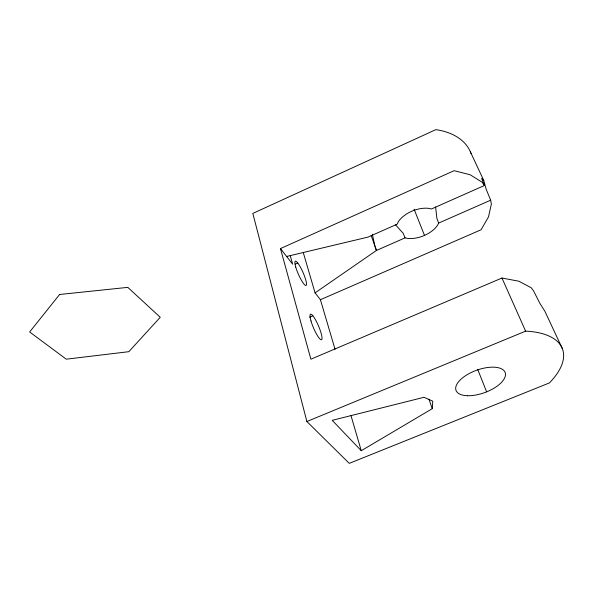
<?xml version="1.0" encoding="UTF-8"?>
<svg xmlns="http://www.w3.org/2000/svg" width="593" height="593" viewBox="0 0 593 593"><rect width="100%" height="100%" fill="white"/><g stroke="black" fill="none" stroke-linecap="round" stroke-linejoin="round"><path stroke-width="0.89" d="M432.282 408.673L432.764 401.187L424.017 397.288L332.221 420.333L361.256 450.71L432.282 408.673L428.924 399.148M470.427 151.949L483.732 180.413L486.149 189.145L490.663 200.189L438.687 223.064L437.404 225.503A23.083 13.602 -21.3 0 1 407.954 238.46L405.049 237.867L376.436 250.454L315.061 292.86L320.42 299.717L335.052 349.284M562.26 348.447L544.863 311.206L539.83 303.26L533.507 290.785L531.172 287.724L518.86 281.215L501.967 278.035L310.88 359.202L280.467 248.578L454.142 170.68L470.116 174.742L482.057 182.14L484.451 185.483L431.437 208.988L428.487 208.321A23.083 13.602 -21.3 0 0 398.333 221.7L397.14 224.191L367.979 237.111L286.634 256.472M295.299 264.13L297.79 263.025M320.42 299.717L481.093 229.765L488.506 216.875L491.36 204.066L490.663 200.189M309.561 317.203L312.859 315.772M306.892 421.519L525.62 331.139A87.334 39.813 -19.9 0 1 549.407 382.93L349.262 463.363L306.892 421.519L252.826 213.413L435.862 129.637A74.436 46.506 -21.7 0 1 471.057 153.572M395.464 224.74L403.21 233.36L405.049 237.867M280.467 248.578L292.66 264.181L290.192 255.427M483.732 180.413L481.62 178.434L484.451 185.483M438.687 223.064L436.9 218.498L435.603 206.95M501.967 278.035L525.62 331.139M414.114 209.247L424.499 235.406M477.773 369.572L486.631 391.869M371.174 235.473L376.436 250.454L375.117 246.718M303.297 252.655L315.061 292.86M350.989 415.611L361.256 450.71M374.85 245.865L372.367 234.198M59.596 294.491L29.65 331.976L66.253 359.18L128.851 351.679L160.243 317.292L127.814 287.368L59.596 294.491M295.722 267.028A13.283 2.476 66.2 0 0 305.803 285.507A13.283 2.476 66.2 0 0 300.562 267.421A13.283 2.476 66.2 0 0 295.722 267.028M467.425 395.724A26.144 11.89 -19.9 0 0 505.481 374.902A26.144 11.89 -19.9 0 0 468.848 373.723A26.144 11.89 -19.9 0 0 467.425 395.724M311.006 321.006A13.906 2.683 66.8 0 0 321.384 339.796A13.906 2.683 66.8 0 0 315.684 320.124A13.906 2.683 66.8 0 0 311.006 321.006"/></g></svg>
